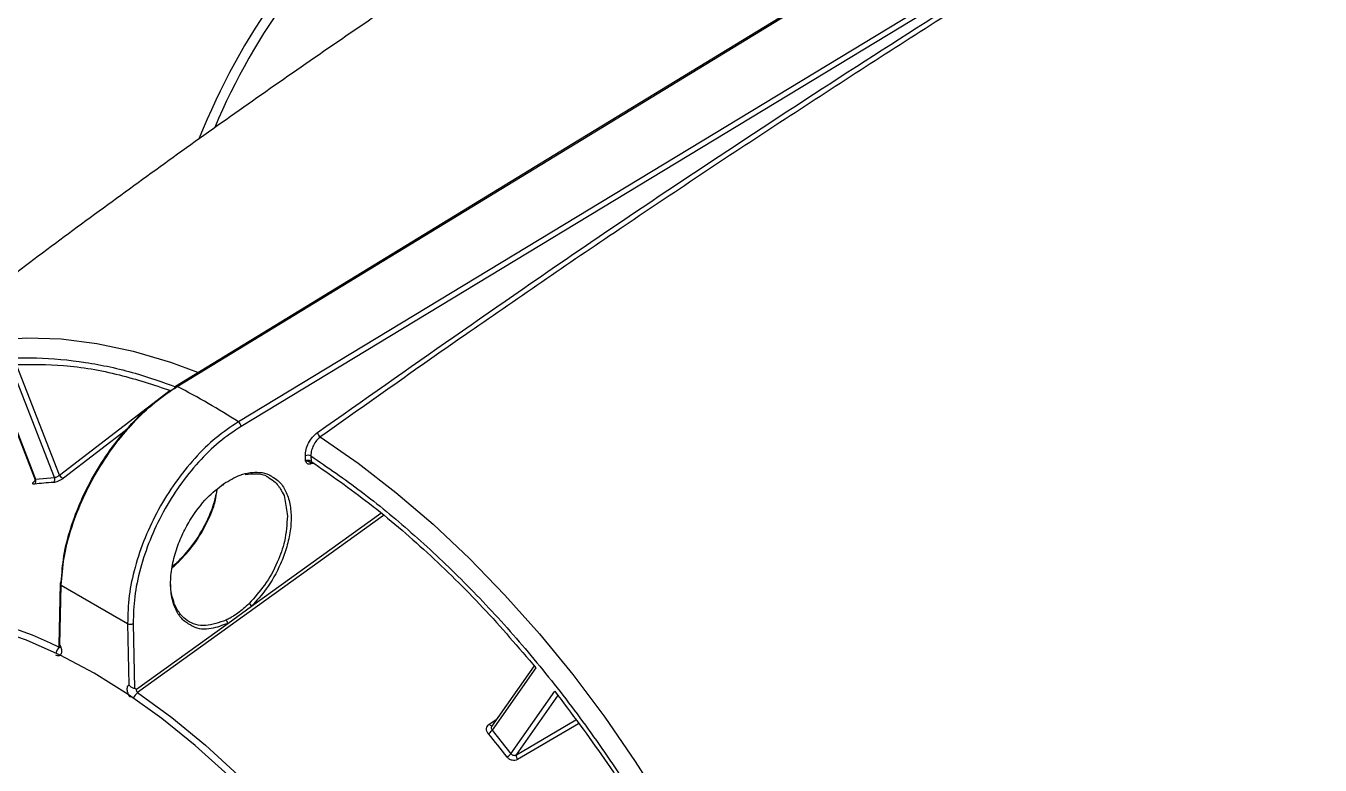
# Model space of a CAD drawing. Extents: x 2 to 136, y 1 to 99.
# Drawn here: x 8.826 to 13.738, y 11.088 to 13.893 of the extents above; entities that cross this region are included whole.
import ezdxf

# ---------------------------------------------------------------- set-up
doc = ezdxf.new("R2010")
doc.units = 0
doc.header["$MEASUREMENT"] = 0
doc.layers.add('OBJECT', color=7, linetype='CONTINUOUS')

msp = doc.modelspace()

# ---------------------------------------------------------------- linework, layer by layer
at = {"layer": 'OBJECT'}
for p, q in [((9.4002, 12.5253), (12.3947, 14.3509)), ((12.638, 14.2104), (9.6324, 12.3912)), ((12.6483, 14.1929), (9.6428, 12.3737)), ((8.696, 12.5948), (8.8606, 12.1706)), ((8.6962, 12.6023), (8.8627, 12.1734)), ((8.9342, 12.1798), (8.7678, 12.6087)), ((8.9527, 12.189), (8.7927, 12.6015)), ((8.9527, 12.189), (9.3729, 12.5107)), ((9.3904, 12.5194), (9.4002, 12.5253)), ((9.2189, 12.3691), (8.9679, 12.1768)), ((9.887, 12.2431), (9.8866, 12.2616)), ((9.9077, 12.2619), (9.9082, 12.2407)), ((9.9106, 12.2369), (9.9089, 12.2364)), ((8.8627, 12.1734), (8.9342, 12.1798)), ((10.1829, 12.0359), (9.25, 11.3637)), ((9.682, 11.6914), (10.1725, 12.0448)), ((9.3984, 11.8551), (9.3799, 11.8418)), ((9.38, 11.8423), (9.4071, 11.8618)), ((9.4063, 11.8608), (9.3984, 11.8551)), ((8.9557, 11.7772), (8.9503, 11.543)), ((8.9549, 11.5443), (8.9601, 11.7708)), ((8.9601, 11.7708), (9.2118, 11.6255)), ((9.5919, 11.6264), (9.682, 11.6914)), ((9.2118, 11.6255), (9.217, 11.3929)), ((9.233, 11.6258), (9.2385, 11.3786)), ((9.2457, 11.3769), (9.5919, 11.6264)), ((10.7551, 11.4651), (10.5931, 11.2346)), ((10.7618, 11.4575), (10.5954, 11.2208)), ((9.2457, 11.3769), (9.2385, 11.3786)), ((10.6669, 11.1318), (10.8333, 11.3686)), ((10.6874, 11.1277), (10.8474, 11.3554)), ((10.5844, 11.2436), (10.6127, 11.2625)), ((10.6874, 11.1277), (10.9128, 11.26)), ((10.5954, 11.2208), (10.6669, 11.1318)), ((10.9234, 11.2456), (10.692, 11.1098))]:
    msp.add_line(p, q, dxfattribs=at)
at = {"layer": 'OBJECT', "flags": 128}
for points in [[(12.3877, 14.3513), (10.9022, 13.4457), (9.3932, 12.5257)], [(8.409, 12.6241), (8.4656, 12.6462), (8.5813, 12.6801), (8.7027, 12.7013), (8.8292, 12.7099), (8.9602, 12.7058), (9.0952, 12.6889), (9.2334, 12.6593), (9.3742, 12.6172), (9.4774, 12.5791)], [(9.9433, 12.3336), (10.0874, 12.2336), (10.2303, 12.123), (10.3712, 12.0025), (10.5094, 11.8724), (10.6443, 11.7335), (10.7753, 11.5864), (10.9018, 11.4318), (11.0232, 11.2703), (11.139, 11.1028), (11.2485, 10.93), (11.3513, 10.7528), (11.4469, 10.5718), (11.5349, 10.3881), (11.6148, 10.2023), (11.6863, 10.0155), (11.749, 9.8285), (11.8027, 9.642)], [(9.9082, 12.2407), (9.9083, 12.2386), (9.9087, 12.2367), (9.9096, 12.2353), (9.9107, 12.2342), (9.9122, 12.2337), (9.914, 12.2336), (9.9159, 12.234), (9.9168, 12.2344)], [(9.5759, 12.1555), (9.5759, 12.1541), (9.5756, 12.1528), (9.5751, 12.1518), (9.5744, 12.1511), (9.5734, 12.1507), (9.5722, 12.1507), (9.5709, 12.151), (9.5709, 12.151)], [(9.4032, 11.8573), (9.4019, 11.8579), (9.4008, 11.8583), (9.3998, 11.8585), (9.399, 11.8583), (9.3984, 11.8579), (9.3981, 11.8572), (9.3981, 11.8562), (9.3984, 11.8551)], [(10.5458, 9.5511), (10.4835, 9.7177), (10.4125, 9.8833), (10.3332, 10.0467), (10.246, 10.2071), (10.1517, 10.3634), (10.0506, 10.5146), (9.9435, 10.6598), (9.8311, 10.798), (9.7139, 10.9285), (9.5929, 11.0503), (9.4687, 11.1628), (9.342, 11.2652), (9.2138, 11.3569), (9.0848, 11.4372), (8.9557, 11.5058), (8.8275, 11.5622), (8.7009, 11.606)], [(9.25, 11.3637), (9.3796, 11.2693), (9.5075, 11.164), (9.6327, 11.0486), (9.7546, 10.9238), (9.8724, 10.7903), (9.9852, 10.6491), (10.0925, 10.501), (10.1935, 10.3469), (10.2876, 10.1878), (10.3742, 10.0248), (10.4527, 9.8588), (10.5226, 9.6909), (10.5807, 9.5309)], [(10.5844, 11.2436), (10.5863, 11.2417), (10.5882, 11.24), (10.5902, 11.2388), (10.5921, 11.238), (10.5938, 11.2377), (10.5953, 11.2378), (10.5953, 11.2378)]]:
    msp.add_lwpolyline(points, dxfattribs=at)
at = {"layer": 'OBJECT'}
for centre, radius, start, end in [((11.8429, 12.5314), 2.5379, 130.119, 158.3658), ((11.7714, 12.5755), 2.4159, 129.6277, 157.284), ((9.3965, 12.5203), 0.00621, 53.5874, 188.8508), ((7.9821, 9.8006), 3.0716, 57.5008, 62.5045), ((9.619, 12.3715), 0.0239, 5.1804, 55.657), ((9.9578, 12.3553), 0.0261, 190.7094, 236.123), ((9.8975, 12.2407), 0.0236, 64.1709, 117.4906), ((9.9147, 12.2324), 0.00639, 148.7644, 183.0638), ((8.9717, 12.197), 0.0206, 203.0146, 259.3113), ((8.8475, 12.1666), 0.0166, 312.8932, 24.1945), ((8.9817, 11.1813), 0.9808, 93.0248, 97.1942), ((8.9184, 12.1734), 0.017, 312.5061, 22.1167), ((8.9626, 11.7771), 0.00677, 112.2324, 247.9784), ((9.6611, 11.6819), 0.023, 24.404, 59.611), ((8.3304, 10.2866), 1.3952, 63.5008, 87.9975), ((9.2221, 11.6467), 0.0236, 244.1699, 297.4922), ((9.5774, 11.6266), 0.0145, 359.06, 56.5144), ((8.9756, 11.5064), 0.0367, 128.1447, 168.7079), ((9.2763, 11.3281), 0.0443, 126.4128, 160.5662), ((10.5534, 11.2522), 0.0524, 301.7566, 323.1422), ((7.5464, 8.6954), 3.9396, 37.9696, 39.6195), ((10.6197, 11.1722), 0.0621, 301.4155, 319.401), ((10.7064, 11.123), 0.0196, 166.2822, 222.5743)]:
    msp.add_arc(centre, radius, start, end, dxfattribs=at)
for points, knots in [([(9.9322, 12.3504), (10.2778, 12.5935), (10.9691, 13.0798), (12.0106, 13.7654), (13.0249, 14.4034), (13.6925, 14.7935), (14.0115, 14.9799)], [0, 0, 0, 0, 0.255394, 0.510845, 0.766264, 1, 1, 1, 1]), ([(14.0115, 14.9571), (13.8433, 14.8595), (13.4756, 14.6462), (12.9103, 14.3038), (12.3102, 13.9297), (11.7059, 13.5406), (11.1034, 13.1403), (10.5153, 12.7385), (10.1315, 12.4669), (9.9433, 12.3336)], [0, 0, 0, 0, 0.123528, 0.270146, 0.415672, 0.565188, 0.715491, 0.860428, 1, 1, 1, 1]), ([(10.7632, 14.3333), (10.6468, 14.258), (10.3464, 14.0637), (9.8701, 13.7387), (9.3337, 13.3605), (8.8065, 12.9716), (8.422, 12.6804), (8.2159, 12.5161), (8.18, 12.4874)], [0, 0, 0, 0, 0.130614, 0.3372653, 0.5438032, 0.7501944, 0.9564046, 1, 1, 1, 1]), ([(7.812, 11.9112), (7.8359, 11.9659), (7.8841, 12.0761), (7.9777, 12.2197), (8.0878, 12.3467), (8.2152, 12.453), (8.3586, 12.5367), (8.5159, 12.5959), (8.6852, 12.6297), (8.8642, 12.638), (9.0497, 12.6203), (9.2276, 12.5833), (9.3445, 12.5417), (9.3967, 12.5232)], [0, 0, 0, 0, 0.088772, 0.178979, 0.270527, 0.364034, 0.458099, 0.55261, 0.647126, 0.741191, 0.834692, 0.926246, 1, 1, 1, 1]), ([(8.7861, 12.6083), (8.8465, 12.6089), (8.9737, 12.61), (9.1718, 12.5769), (9.3104, 12.5313), (9.3757, 12.5098)], [0, 0, 0, 0, 0.323387, 0.681244, 1, 1, 1, 1]), ([(8.9601, 11.7708), (8.9625, 11.8051), (8.9671, 11.8721), (8.9946, 11.981), (9.0356, 12.0899), (9.0907, 12.1971), (9.157, 12.2981), (9.2327, 12.3889), (9.3147, 12.4678), (9.3717, 12.5061), (9.4002, 12.5253)], [0, 0, 0, 0, 0.128141, 0.25071, 0.37607, 0.500341, 0.624825, 0.749582, 0.874632, 1, 1, 1, 1]), ([(8.9601, 11.7833), (8.9624, 11.8161), (8.9669, 11.8814), (8.9938, 11.9875), (9.0342, 12.0943), (9.0881, 12.1992), (9.1531, 12.2979), (9.2271, 12.3866), (9.3072, 12.4634), (9.3627, 12.5007), (9.3904, 12.5194)], [0, 0, 0, 0, 0.125666, 0.250539, 0.37567, 0.500227, 0.625486, 0.75002, 0.875177, 1, 1, 1, 1]), ([(9.6324, 12.3912), (9.6039, 12.372), (9.5468, 12.3337), (9.4656, 12.2541), (9.3916, 12.1621), (9.3276, 12.0597), (9.2756, 11.9505), (9.2382, 11.8397), (9.2146, 11.7289), (9.2128, 11.6604), (9.2118, 11.6255)], [0, 0, 0, 0, 0.125536, 0.250752, 0.375675, 0.500324, 0.624651, 0.75007, 0.872262, 1, 1, 1, 1]), ([(9.6428, 12.3737), (9.6148, 12.3549), (9.5592, 12.3175), (9.4799, 12.2398), (9.4078, 12.1501), (9.3453, 12.0497), (9.2947, 11.9431), (9.2581, 11.834), (9.2354, 11.726), (9.2338, 11.6591), (9.233, 11.6258)], [0, 0, 0, 0, 0.125719, 0.250525, 0.375694, 0.500217, 0.625479, 0.750016, 0.875168, 1, 1, 1, 1]), ([(9.8866, 12.2616), (9.8871, 12.2695), (9.8881, 12.2854), (9.8982, 12.311), (9.9133, 12.3345), (9.9259, 12.3451), (9.9322, 12.3504)], [0, 0, 0, 0, 0.250273, 0.50013, 0.750038, 1, 1, 1, 1]), ([(9.9433, 12.3336), (9.9384, 12.3295), (9.9284, 12.321), (9.9169, 12.3028), (9.9107, 12.2863), (9.9079, 12.2727), (9.9078, 12.2656), (9.9077, 12.2619)], [0, 0, 0, 0, 0.243058, 0.499191, 0.717444, 0.850776, 1, 1, 1, 1]), ([(9.9082, 12.2407), (9.9072, 12.2414), (9.9055, 12.2426), (9.9019, 12.244), (9.8982, 12.2448), (9.8946, 12.245), (9.8908, 12.2447), (9.8885, 12.2437), (9.887, 12.2431)], [0, 0, 0, 0, 0.162328, 0.299898, 0.500021, 0.632314, 0.759872, 1, 1, 1, 1]), ([(9.9084, 12.2321), (9.9071, 12.2314), (9.9045, 12.2302), (9.8996, 12.2295), (9.8921, 12.2318), (9.889, 12.2386), (9.887, 12.2431)], [0, 0, 0, 0, 0.124906, 0.250438, 0.499607, 1, 1, 1, 1]), ([(9.887, 12.2431), (9.8887, 12.2431), (9.8945, 12.2429), (9.901, 12.2393), (9.9055, 12.2369)], [0, 0, 0, 0, 0.30979, 1, 1, 1, 1]), ([(9.9055, 12.2369), (9.9073, 12.2361), (9.91, 12.2349), (9.9135, 12.2351), (9.9152, 12.2358), (9.916, 12.2361)], [0, 0, 0, 0, 0.521025, 0.762756, 1, 1, 1, 1]), ([(9.9077, 12.2619), (9.9714, 12.2181), (10.0997, 12.1299), (10.2904, 11.9723), (10.4799, 11.7952), (10.6654, 11.5981), (10.8443, 11.3833), (11.0136, 11.154), (11.171, 10.9131), (11.3143, 10.6639), (11.4418, 10.4105), (11.5518, 10.1564), (11.6455, 9.9047), (11.6937, 9.7388), (11.7176, 9.6566)], [0, 0, 0, 0, 0.0803207, 0.16194, 0.244772, 0.3293776, 0.4144874, 0.5, 0.5855181, 0.670628, 0.755228, 0.8380655, 0.919682, 1, 1, 1, 1]), ([(9.9082, 12.2407), (9.9824, 12.1893), (10.1312, 12.086), (10.3497, 11.8983), (10.5622, 11.6906), (10.6954, 11.5351), (10.7618, 11.4575)], [0, 0, 0, 0, 0.249262, 0.5, 0.750738, 1, 1, 1, 1]), ([(8.9342, 12.1798), (8.9355, 12.1799), (8.9383, 12.1802), (8.9434, 12.1823), (8.9476, 12.1848), (8.9506, 12.187), (8.952, 12.1883), (8.9527, 12.189)], [0, 0, 0, 0, 0.24812, 0.499397, 0.73019, 0.860284, 1, 1, 1, 1]), ([(9.5759, 12.1555), (9.5971, 12.1682), (9.6443, 12.1962), (9.7035, 12.2025), (9.743, 12.1952), (9.7568, 12.1853), (9.7605, 12.1827)], [0, 0, 0, 0, 0.314616, 0.699721, 0.919465, 1, 1, 1, 1]), ([(9.6584, 12.1915), (9.673, 12.1931), (9.7026, 12.1964), (9.7329, 12.19), (9.7461, 12.1801), (9.7485, 12.1783)], [0, 0, 0, 0, 0.4412483, 0.8993163, 1, 1, 1, 1]), ([(8.8588, 12.1544), (8.8568, 12.1544), (8.8527, 12.1542), (8.8513, 12.1569), (8.8536, 12.1614), (8.858, 12.1652), (8.8603, 12.1672)], [0, 0, 0, 0, 0.249981, 0.499781, 0.749125, 1, 1, 1, 1]), ([(8.8592, 12.1743), (8.8596, 12.1728), (8.8604, 12.1698), (8.8601, 12.1673), (8.86, 12.1665), (8.8602, 12.1665), (8.8602, 12.1665)], [0, 0, 0, 0, 0.380208, 0.761096, 0.957885, 1, 1, 1, 1]), ([(8.8594, 12.1744), (8.8595, 12.1741), (8.8598, 12.1731), (8.8616, 12.1733), (8.8627, 12.1734)], [0, 0, 0, 0, 0.387976, 1, 1, 1, 1]), ([(8.9679, 12.1768), (8.965, 12.1748), (8.9593, 12.1708), (8.9486, 12.1656), (8.938, 12.1619), (8.9326, 12.1612), (8.9299, 12.1608)], [0, 0, 0, 0, 0.250088, 0.499956, 0.749358, 1, 1, 1, 1]), ([(9.447, 11.6225), (9.4406, 11.626), (9.4224, 11.6359), (9.3997, 11.6657), (9.3809, 11.711), (9.3732, 11.7677), (9.3773, 11.8312), (9.3925, 11.8967), (9.4166, 11.9595), (9.4548, 12.0309), (9.5083, 12.1023), (9.555, 12.1391), (9.5759, 12.1555)], [0, 0, 0, 0, 0.050351, 0.144078, 0.242547, 0.343571, 0.444593, 0.543058, 0.63678, 0.724183, 0.876495, 1, 1, 1, 1]), ([(9.4032, 11.8573), (9.424, 11.8793), (9.4667, 11.9248), (9.514, 12.0071), (9.5447, 12.0805), (9.5495, 12.12), (9.5514, 12.1352)], [0, 0, 0, 0, 0.282666, 0.583473, 0.840178, 1, 1, 1, 1]), ([(9.7605, 12.1827), (9.7681, 12.1784), (9.7876, 12.1671), (9.8105, 12.1347), (9.828, 12.0882), (9.8343, 12.0321), (9.8296, 11.9713), (9.8153, 11.9102), (9.7878, 11.837), (9.7442, 11.7589), (9.7013, 11.7123), (9.682, 11.6914)], [0, 0, 0, 0, 0.066941, 0.173711, 0.28311, 0.392512, 0.499287, 0.601166, 0.696485, 0.863533, 1, 1, 1, 1]), ([(9.7485, 12.1783), (9.7568, 12.1733), (9.7711, 12.1647), (9.7845, 12.148), (9.7918, 12.1368), (9.7953, 12.1305), (9.797, 12.1273), (9.7978, 12.1256), (9.7982, 12.1248), (9.7984, 12.1244), (9.7985, 12.1242), (9.7986, 12.1241), (9.7986, 12.124), (9.7986, 12.124), (9.7986, 12.124), (9.7986, 12.124), (9.7986, 12.124), (9.7986, 12.124), (9.7986, 12.124), (9.7986, 12.124), (9.8049, 12.1175), (9.8115, 12.0869), (9.8156, 12.0549), (9.8182, 12.0337)], [0, 0, 0, 0, 0.198563, 0.341758, 0.4167, 0.455005, 0.474365, 0.484098, 0.488977, 0.49142, 0.492642, 0.493253, 0.493559, 0.493712, 0.493788, 0.493826, 0.493846, 0.493855, 0.49386, 0.493862, 0.493865, 0.665614, 1, 1, 1, 1]), ([(9.3984, 11.8551), (9.4181, 11.8759), (9.462, 11.9223), (9.5075, 11.9998), (9.5363, 12.0675), (9.5446, 12.1013), (9.5483, 12.1164)], [0, 0, 0, 0, 0.285762, 0.636865, 0.83777, 1, 1, 1, 1]), ([(9.8182, 12.0337), (9.8163, 12.002), (9.813, 11.9455), (9.7805, 11.8536), (9.735, 11.7699), (9.6931, 11.7239), (9.6728, 11.7017)], [0, 0, 0, 0, 0.28003, 0.500009, 0.757775, 1, 1, 1, 1]), ([(9.379, 11.8366), (9.3798, 11.8371), (9.3852, 11.8412), (9.3934, 11.8482), (9.4006, 11.8548), (9.4032, 11.8573)], [0, 0, 0, 0, 0.092249, 0.665631, 1, 1, 1, 1]), ([(9.5854, 11.6387), (9.5591, 11.6293), (9.5043, 11.6098), (9.4468, 11.6275), (9.4157, 11.6556), (9.4029, 11.6737), (9.397, 11.6844), (9.3942, 11.6902), (9.3928, 11.6932), (9.3921, 11.6948), (9.3918, 11.6956), (9.3916, 11.696), (9.3915, 11.6961), (9.3915, 11.6962), (9.3915, 11.6963), (9.3915, 11.6963), (9.3914, 11.6963), (9.3914, 11.6963), (9.3914, 11.6963), (9.3914, 11.6963), (9.3914, 11.6963), (9.3914, 11.6963), (9.388, 11.6961), (9.3891, 11.7093), (9.3769, 11.7295), (9.3759, 11.7576), (9.3752, 11.7792)], [0, 0, 0, 0, 0.2399521, 0.4987942, 0.6200606, 0.6871573, 0.722318, 0.7403003, 0.7493916, 0.7539622, 0.7562539, 0.7574018, 0.7579756, 0.7582624, 0.7584065, 0.7584783, 0.7585143, 0.7585322, 0.7585411, 0.7585454, 0.7585479, 0.7585488, 0.7585504, 0.7865497, 0.8361839, 1, 1, 1, 1]), ([(9.6728, 11.7017), (9.6589, 11.6886), (9.6382, 11.669), (9.6108, 11.6519), (9.5957, 11.6437), (9.5882, 11.6401), (9.5854, 11.6387)], [0, 0, 0, 0, 0.500944, 0.749949, 0.907607, 1, 1, 1, 1]), ([(9.5919, 11.6264), (9.5709, 11.6184), (9.5238, 11.6006), (9.4742, 11.6045), (9.4514, 11.6195), (9.447, 11.6225)], [0, 0, 0, 0, 0.39474, 0.881563, 1, 1, 1, 1]), ([(8.9549, 11.5443), (8.9563, 11.5413), (8.9592, 11.5355), (8.9613, 11.5265), (8.9617, 11.5182), (8.9602, 11.5113), (8.9569, 11.5061), (8.9519, 11.5032), (8.9458, 11.5026), (8.9413, 11.5043), (8.939, 11.5052)], [0, 0, 0, 0, 0.125085, 0.250241, 0.37481, 0.499483, 0.624581, 0.749701, 0.874734, 1, 1, 1, 1]), ([(8.9549, 11.5443), (8.9535, 11.5439), (8.9512, 11.5432), (8.9501, 11.543), (8.9504, 11.543), (8.9504, 11.543)], [0, 0, 0, 0, 0.567983, 0.962983, 1, 1, 1, 1]), ([(8.9502, 11.5433), (8.951, 11.5418), (8.9522, 11.5395), (8.9529, 11.5377), (8.9532, 11.5371)], [0, 0, 0, 0, 0.650435, 1, 1, 1, 1]), ([(8.9532, 11.5371), (8.9533, 11.5367), (8.9539, 11.5353), (8.9544, 11.534), (8.9547, 11.533), (8.955, 11.5332), (8.955, 11.5333)], [0, 0, 0, 0, 0.170654, 0.559587, 0.909779, 1, 1, 1, 1]), ([(9.2226, 11.3456), (9.2218, 11.3466), (9.2189, 11.3499), (9.2151, 11.357), (9.2117, 11.366), (9.2102, 11.3748), (9.2106, 11.3826), (9.2127, 11.3891), (9.2156, 11.3917), (9.217, 11.3929)], [0, 0, 0, 0, 0.063255, 0.218866, 0.375253, 0.5316, 0.687697, 0.843721, 1, 1, 1, 1]), ([(9.2385, 11.3786), (9.2369, 11.379), (9.2337, 11.3799), (9.2278, 11.3826), (9.2219, 11.3868), (9.2188, 11.3907), (9.217, 11.3929)], [0, 0, 0, 0, 0.249586, 0.499415, 0.704783, 1, 1, 1, 1]), ([(9.25, 11.3637), (9.2492, 11.3644), (9.2476, 11.3659), (9.2461, 11.3694), (9.2453, 11.3732), (9.2456, 11.3757), (9.2457, 11.3769)], [0, 0, 0, 0, 0.241266, 0.487209, 0.741146, 1, 1, 1, 1]), ([(10.8333, 11.3686), (10.8971, 11.284), (11.0252, 11.114), (11.199, 10.8392), (11.3567, 10.5532), (11.494, 10.2593), (11.6108, 9.9627), (11.6692, 9.7661), (11.6982, 9.6681)], [0, 0, 0, 0, 0.165461, 0.332207, 0.5, 0.667784, 0.834534, 1, 1, 1, 1]), ([(10.581, 11.2076), (10.579, 11.2107), (10.5748, 11.2169), (10.5738, 11.2274), (10.5768, 11.237), (10.5818, 11.2414), (10.5844, 11.2436)], [0, 0, 0, 0, 0.24998, 0.499779, 0.749125, 1, 1, 1, 1]), ([(10.5975, 11.2395), (10.5967, 11.2389), (10.5952, 11.2377), (10.5932, 11.2348), (10.5918, 11.2307), (10.5922, 11.2254), (10.5943, 11.2223), (10.5954, 11.2208)], [0, 0, 0, 0, 0.139822, 0.270031, 0.501054, 0.752076, 1, 1, 1, 1]), ([(10.692, 11.1098), (10.6888, 11.1084), (10.6824, 11.1056), (10.6711, 11.1064), (10.6601, 11.1109), (10.6548, 11.1164), (10.6521, 11.1192)], [0, 0, 0, 0, 0.250089, 0.499955, 0.749358, 1, 1, 1, 1]), ([(10.6669, 11.1318), (10.6682, 11.1304), (10.6709, 11.1276), (10.6764, 11.1255), (10.6811, 11.1254), (10.6847, 11.1263), (10.6865, 11.1272), (10.6874, 11.1277)], [0, 0, 0, 0, 0.248124, 0.499396, 0.73019, 0.860284, 1, 1, 1, 1]), ([(11.8027, 9.642), (11.9951, 9.7327), (12.387, 9.9172), (12.9756, 10.2061), (13.5611, 10.5024), (14.1374, 10.8047), (14.5348, 11.0174), (14.7414, 11.1329), (14.7628, 11.1448)], [0, 0, 0, 0, 0.1891529, 0.3851663, 0.5880463, 0.7814733, 0.977427, 1, 1, 1, 1]), ([(14.7933, 11.1272), (14.5831, 11.0107), (14.0004, 10.6875), (13.0113, 10.1806), (12.2169, 9.8023), (11.82, 9.6133)], [0, 0, 0, 0, 0.2201851, 0.6104297, 1, 1, 1, 1])]:
    msp.add_open_spline(points, degree=3, knots=knots, dxfattribs=at)

doc.saveas('drawing.dxf')
